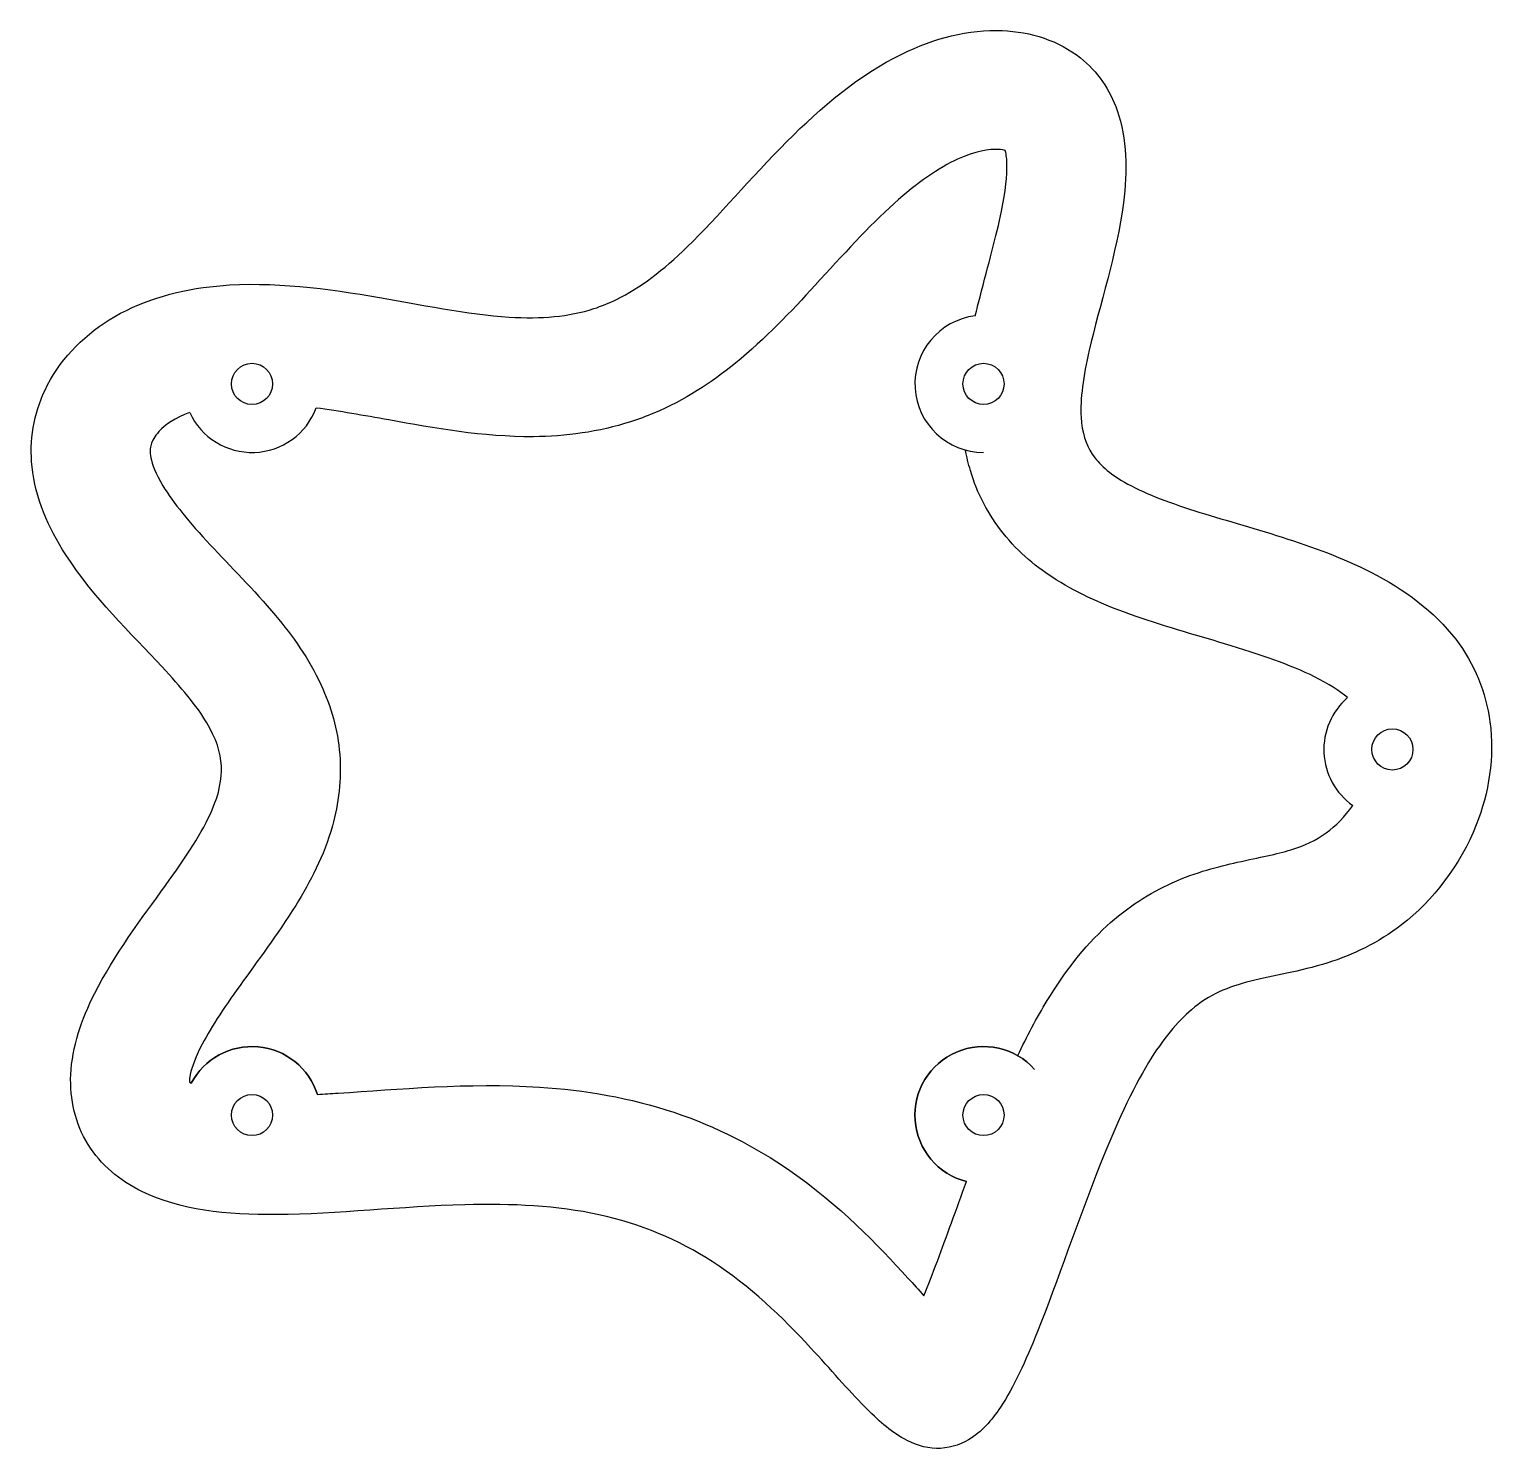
# Model space of a CAD drawing. Header units: millimetres. Extents: x -76 to 84, y -78 to 77.
import ezdxf

# ---------------------------------------------------------------- set-up
doc = ezdxf.new("R2010")
doc.units = ezdxf.units.MM
doc.layers.get('0').update_dxf_attribs({"linetype": 'CONTINUOUS'})

msp = doc.modelspace()

# ---------------------------------------------------------------- linework, layer by layer
for points in [[(-44.97, -39.7, 0.666715), (-58.76, -38.48, -0.666715)], [(33.47, -36.96, 1.349147), (26.02, -49.23, -1.349147)]]:
    msp.add_lwpolyline(points, format="xyb", close=True)
for centre in [(-52.12, 38.04), (27.88, 38.04), (72.6, -1.96), (-52.12, -41.96), (27.88, -41.96)]:
    msp.add_circle(centre, 2.25)
for centre, start, end in [((27.88, 38.04), 96.9604, 270), ((-52.12, 38.04), 204.6114, 339.4619), ((72.6, -1.96), 130.812, 234.636)]:
    msp.add_arc(centre, 7.5, start, end)
for points, knots in [([(-14.73, 46.27), (-17.47, 45.39), (-20.49, 45.13), (-23.99, 45.35), (-28.47, 45.63), (-33.68, 46.73), (-39.22, 47.66), (-44.94, 48.63), (-51.02, 49.34), (-56.73, 48.67), (-60.71, 48.2), (-64.51, 47.05), (-67.73, 45.05), (-70.79, 43.15), (-73.29, 40.49), (-74.76, 37.37), (-76, 34.75), (-76.48, 31.82), (-76.18, 28.96), (-75.82, 25.57), (-74.41, 22.31), (-72.49, 19.34), (-69.51, 14.73), (-65.33, 10.7), (-61.96, 7.08), (-59.89, 4.86), (-58.15, 2.8), (-57.05, 0.94), (-56.04, -0.77), (-55.55, -2.27), (-55.47, -3.76), (-55.4, -5.21), (-55.71, -6.75), (-56.47, -8.55), (-57.51, -10.98), (-59.39, -13.8), (-61.58, -16.83), (-64.22, -20.5), (-67.22, -24.48), (-69.32, -28.62), (-70.78, -31.52), (-71.8, -34.53), (-71.94, -37.53), (-72.07, -40.24), (-71.44, -42.93), (-70.05, -45.17), (-68.67, -47.39), (-66.6, -49.13), (-64.17, -50.32), (-60.04, -52.35), (-54.92, -52.89), (-49.4, -52.85), (-42.86, -52.8), (-35.7, -51.96), (-28.86, -51.77), (-23.69, -51.63), (-18.71, -51.88), (-14.2, -52.86), (-9.6, -53.86), (-5.47, -55.61), (-1.78, -57.99), (2.33, -60.65), (5.9, -64.1), (9, -67.45), (11.14, -69.77), (13.06, -72.02), (14.9, -73.88), (16.3, -75.31), (17.65, -76.54), (19.21, -77.4), (20.26, -77.98), (21.44, -78.4), (22.73, -78.43), (23.96, -78.46), (25.22, -78.1), (26.25, -77.48), (27.69, -76.62), (28.76, -75.38), (29.73, -73.92), (31.21, -71.71), (32.48, -68.9), (33.78, -65.65), (35.98, -60.17), (38.21, -53.47), (40.61, -47.44), (42.32, -43.14), (44.11, -39.22), (45.94, -36.2), (47.5, -33.64), (49.06, -31.75), (50.61, -30.44), (52.61, -28.76), (54.6, -27.95), (57.1, -27.31), (59.53, -26.69), (62.42, -26.28), (65.53, -25.3), (68.21, -24.45), (71.04, -23.13), (73.61, -21.14), (77.03, -18.49), (80.01, -14.66), (81.77, -10.2), (83.16, -6.68), (83.79, -2.78), (83.27, 1.05), (82.84, 4.27), (81.57, 7.41), (79.52, 10.1), (77.2, 13.13), (73.93, 15.56), (70.23, 17.45), (64.17, 20.54), (56.89, 22.29), (50.98, 24.16), (47.92, 25.13), (45.25, 26.15), (43.29, 27.29), (41.63, 28.25), (40.51, 29.25), (39.78, 30.36), (39.06, 31.45), (38.66, 32.7), (38.55, 34.4), (38.44, 36.35), (38.79, 38.87), (39.45, 41.74), (40.56, 46.56), (42.47, 52.31), (43.18, 57.85), (43.63, 61.37), (43.59, 64.85), (42.5, 67.96), (41.72, 70.21), (40.34, 72.24), (38.47, 73.72), (36.12, 75.59), (33.08, 76.56), (29.93, 76.69), (26.28, 76.83), (22.48, 75.86), (18.94, 74.13), (14.33, 71.87), (10.14, 68.34), (6.38, 64.56), (2.4, 60.56), (-1.13, 56.33), (-4.53, 53.02), (-7.13, 50.5), (-9.65, 48.54), (-12.26, 47.27), (-13.07, 46.88), (-13.89, 46.55), (-14.73, 46.27)], [0, 0, 0, 0, 0.019859, 0.019859, 0.019859, 0.045286, 0.045286, 0.045286, 0.071575, 0.071575, 0.071575, 0.089874, 0.089874, 0.089874, 0.107317, 0.107317, 0.107317, 0.121948, 0.121948, 0.121948, 0.139297, 0.139297, 0.139297, 0.166194, 0.166194, 0.166194, 0.182649, 0.182649, 0.182649, 0.197745, 0.197745, 0.197745, 0.212395, 0.212395, 0.212395, 0.23221, 0.23221, 0.23221, 0.256203, 0.256203, 0.256203, 0.272956, 0.272956, 0.272956, 0.288073, 0.288073, 0.288073, 0.303015, 0.303015, 0.303015, 0.328439, 0.328439, 0.328439, 0.358538, 0.358538, 0.358538, 0.381264, 0.381264, 0.381264, 0.404363, 0.404363, 0.404363, 0.430087, 0.430087, 0.430087, 0.447897, 0.447897, 0.447897, 0.46151, 0.46151, 0.46151, 0.470553, 0.470553, 0.470553, 0.479188, 0.479188, 0.479188, 0.491212, 0.491212, 0.491212, 0.509398, 0.509398, 0.509398, 0.540061, 0.540061, 0.540061, 0.561937, 0.561937, 0.561937, 0.580551, 0.580551, 0.580551, 0.604586, 0.604586, 0.604586, 0.627985, 0.627985, 0.627985, 0.64821, 0.64821, 0.64821, 0.675128, 0.675128, 0.675128, 0.696361, 0.696361, 0.696361, 0.71428, 0.71428, 0.71428, 0.734528, 0.734528, 0.734528, 0.767712, 0.767712, 0.767712, 0.784881, 0.784881, 0.784881, 0.799401, 0.799401, 0.799401, 0.81385, 0.81385, 0.81385, 0.830423, 0.830423, 0.830423, 0.858278, 0.858278, 0.858278, 0.875993, 0.875993, 0.875993, 0.888821, 0.888821, 0.888821, 0.90506, 0.90506, 0.90506, 0.923856, 0.923856, 0.923856, 0.948274, 0.948274, 0.948274, 0.974137, 0.974137, 0.974137, 0.993885, 0.993885, 0.993885, 1, 1, 1, 1]), ([(30.26, 63.57), (30.11, 63.62), (29.85, 63.67), (29.51, 63.69), (28.55, 63.75), (26.97, 63.52), (25.04, 62.63), (23.01, 61.7), (20.61, 60.04), (18.11, 57.79), (15.35, 55.31), (12.5, 52.14), (9.46, 48.83), (6.83, 45.96), (4.04, 42.99), (0.75, 40.31), (-1.87, 38.17), (-4.86, 36.24), (-8.17, 34.84), (-9, 34.49), (-9.85, 34.17), (-10.72, 33.89)], [0.8978526, 0.8978526, 0.8978526, 0.8978526, 0.9044231, 0.9044231, 0.9044231, 0.9226635, 0.9226635, 0.9226635, 0.9418882, 0.9418882, 0.9418882, 0.9631786, 0.9631786, 0.9631786, 0.9815893, 0.9815893, 0.9815893, 0.9962954, 0.9962954, 0.9962954, 1, 1, 1, 1]), ([(30.26, 63.57), (30.11, 63.62), (29.85, 63.67), (29.51, 63.69), (28.55, 63.75), (26.97, 63.52), (25.04, 62.63), (23.01, 61.7), (20.61, 60.04), (18.11, 57.79), (15.35, 55.31), (12.5, 52.14), (9.46, 48.83), (6.83, 45.96), (4.04, 42.99), (0.75, 40.31), (-1.87, 38.17), (-4.86, 36.24), (-8.17, 34.84), (-9, 34.49), (-9.85, 34.17), (-10.72, 33.89)], [0.8978526, 0.8978526, 0.8978526, 0.8978526, 0.9044231, 0.9044231, 0.9044231, 0.9226635, 0.9226635, 0.9226635, 0.9418882, 0.9418882, 0.9418882, 0.9631786, 0.9631786, 0.9631786, 0.9815893, 0.9815893, 0.9815893, 0.9962954, 0.9962954, 0.9962954, 1, 1, 1, 1]), ([(30.26, 63.57), (30.11, 63.62), (29.85, 63.67), (29.51, 63.69), (28.55, 63.75), (26.97, 63.52), (25.04, 62.63), (23.01, 61.7), (20.61, 60.04), (18.11, 57.79), (15.35, 55.31), (12.5, 52.14), (9.46, 48.83), (6.83, 45.96), (4.04, 42.99), (0.75, 40.31), (-1.87, 38.17), (-4.86, 36.24), (-8.17, 34.84), (-9, 34.49), (-9.85, 34.17), (-10.72, 33.89)], [0.8978526, 0.8978526, 0.8978526, 0.8978526, 0.9044231, 0.9044231, 0.9044231, 0.9226635, 0.9226635, 0.9226635, 0.9418882, 0.9418882, 0.9418882, 0.9631786, 0.9631786, 0.9631786, 0.9815893, 0.9815893, 0.9815893, 0.9962954, 0.9962954, 0.9962954, 1, 1, 1, 1]), ([(30.26, 63.57), (30.11, 63.62), (29.85, 63.67), (29.51, 63.69), (28.55, 63.75), (26.97, 63.52), (25.04, 62.63), (23.01, 61.7), (20.61, 60.04), (18.11, 57.79), (15.35, 55.31), (12.5, 52.14), (9.46, 48.83), (6.83, 45.96), (4.04, 42.99), (0.75, 40.31), (-1.87, 38.17), (-4.86, 36.24), (-8.17, 34.84), (-9, 34.49), (-9.85, 34.17), (-10.72, 33.89)], [0.8978526, 0.8978526, 0.8978526, 0.8978526, 0.9044231, 0.9044231, 0.9044231, 0.9226635, 0.9226635, 0.9226635, 0.9418882, 0.9418882, 0.9418882, 0.9631786, 0.9631786, 0.9631786, 0.9815893, 0.9815893, 0.9815893, 0.9962954, 0.9962954, 0.9962954, 1, 1, 1, 1]), ([(26.97, 45.48), (27.15, 46.19), (27.32, 46.89), (27.5, 47.58), (28.38, 51), (29.3, 54.22), (29.85, 56.95), (30.29, 59.09), (30.47, 60.91), (30.44, 62.1), (30.43, 62.85), (30.33, 63.33), (30.26, 63.57)], [0.83177819, 0.83177819, 0.83177819, 0.83177819, 0.83526246, 0.83526246, 0.83526246, 0.85247, 0.85247, 0.85247, 0.86603417, 0.86603417, 0.86603417, 0.87456254, 0.87456254, 0.87456254, 0.87456254]), ([(-10.72, 33.89), (-14.2, 32.77), (-17.84, 32.29), (-21.35, 32.26), (-26.9, 32.22), (-32.17, 33.2), (-37.15, 34.09), (-39.91, 34.59), (-42.58, 35.06), (-45.1, 35.4)], [0, 0, 0, 0, 0.01490976, 0.01490976, 0.01490976, 0.03850124, 0.03850124, 0.03850124, 0.05157303, 0.05157303, 0.05157303, 0.05157303]), ([(-58.94, 34.92), (-60.55, 34.33), (-61.63, 33.56), (-62.3, 32.83), (-62.8, 32.28), (-63.04, 31.8), (-63.16, 31.41), (-63.27, 31), (-63.32, 30.64), (-63.18, 29.96), (-63.05, 29.27), (-62.67, 28.21), (-61.86, 26.87), (-60.77, 25.07), (-58.92, 22.83), (-56.69, 20.43), (-54.49, 18.07), (-51.96, 15.57), (-49.55, 12.69), (-47.71, 10.49), (-45.92, 8.03), (-44.56, 5.09), (-43.5, 2.8), (-42.74, 0.19), (-42.53, -2.5), (-42.31, -5.19), (-42.65, -7.9), (-43.33, -10.33), (-44.26, -13.63), (-45.76, -16.45), (-47.34, -19.02), (-49.34, -22.23), (-51.53, -25.1), (-53.43, -27.77), (-55.25, -30.31), (-56.8, -32.67), (-57.74, -34.54), (-58.48, -36.01), (-58.82, -37.15), (-58.92, -37.77), (-58.96, -38.07), (-58.96, -38.25), (-58.96, -38.35)], [0.0821366, 0.0821366, 0.0821366, 0.0821366, 0.0987691, 0.0987691, 0.0987691, 0.1114634, 0.1114634, 0.1114634, 0.1244171, 0.1244171, 0.1244171, 0.1377256, 0.1377256, 0.1377256, 0.155578, 0.155578, 0.155578, 0.1731472, 0.1731472, 0.1731472, 0.1865719, 0.1865719, 0.1865719, 0.1969888, 0.1969888, 0.1969888, 0.2074218, 0.2074218, 0.2074218, 0.2215844, 0.2215844, 0.2215844, 0.2393815, 0.2393815, 0.2393815, 0.2563817, 0.2563817, 0.2563817, 0.2696939, 0.2696939, 0.2696939, 0.2759924, 0.2759924, 0.2759924, 0.2759924]), ([(67.7, 3.72), (66.81, 4.45), (65.62, 5.23), (64.08, 5.99), (61.51, 7.27), (58.05, 8.46), (54.25, 9.61), (50.92, 10.61), (47.35, 11.59), (43.79, 12.87), (41.13, 13.83), (38.45, 14.96), (35.84, 16.6), (33.77, 17.9), (31.73, 19.57), (30.02, 21.7), (28.42, 23.7), (27.17, 26.1), (26.45, 28.56), (26.22, 29.31), (26.05, 30.06), (25.91, 30.8)], [0.72308087, 0.72308087, 0.72308087, 0.72308087, 0.73516711, 0.73516711, 0.73516711, 0.75540014, 0.75540014, 0.75540014, 0.77315645, 0.77315645, 0.77315645, 0.78646169, 0.78646169, 0.78646169, 0.79702043, 0.79702043, 0.79702043, 0.80695871, 0.80695871, 0.80695871, 0.80999288, 0.80999288, 0.80999288, 0.80999288]), ([(31.62, -35.46), (32.62, -33.36), (33.69, -31.33), (34.85, -29.43), (36.71, -26.37), (38.84, -23.57), (41.37, -21.26), (43.57, -19.24), (46.09, -17.64), (48.53, -16.54), (51.14, -15.37), (53.59, -14.76), (55.63, -14.3), (58.09, -13.76), (59.99, -13.41), (61.49, -12.94), (63.03, -12.46), (64.21, -11.91), (65.37, -11.07), (66.4, -10.32), (67.41, -9.31), (68.26, -8.08)], [0.5515759, 0.5515759, 0.5515759, 0.5515759, 0.5619995, 0.5619995, 0.5619995, 0.5786976, 0.5786976, 0.5786976, 0.5932466, 0.5932466, 0.5932466, 0.6087967, 0.6087967, 0.6087967, 0.6274786, 0.6274786, 0.6274786, 0.6466457, 0.6466457, 0.6466457, 0.6637947, 0.6637947, 0.6637947, 0.6637947]), ([(-44.97, -39.7), (-44.23, -39.66), (-43.47, -39.61), (-42.7, -39.56), (-36.17, -39.14), (-28.51, -38.4), (-20.68, -38.9), (-15.74, -39.22), (-10.72, -40.07), (-5.97, -41.66), (-1.36, -43.2), (2.95, -45.43), (6.71, -48.03), (12.09, -51.77), (16.35, -56.2), (19.61, -59.79), (20.23, -60.47), (20.81, -61.11), (21.35, -61.72)], [0.3361413, 0.3361413, 0.3361413, 0.3361413, 0.3396762, 0.3396762, 0.3396762, 0.3695316, 0.3695316, 0.3695316, 0.3883657, 0.3883657, 0.3883657, 0.4066479, 0.4066479, 0.4066479, 0.432873, 0.432873, 0.432873, 0.4378202, 0.4378202, 0.4378202, 0.4378202]), ([(21.35, -61.72), (21.82, -60.58), (22.31, -59.3), (22.83, -57.94), (23.83, -55.29), (24.89, -52.31), (26.02, -49.23)], [0.5074456, 0.5074456, 0.5074456, 0.5074456, 0.51502313, 0.51502313, 0.51502313, 0.52971203, 0.52971203, 0.52971203, 0.52971203])]:
    msp.add_open_spline(points, degree=3, knots=knots)
msp.add_open_spline([(-58.96, -38.35), (-58.91, -38.38), (-58.85, -38.43), (-58.76, -38.48)], degree=3)

doc.saveas('drawing.dxf')
